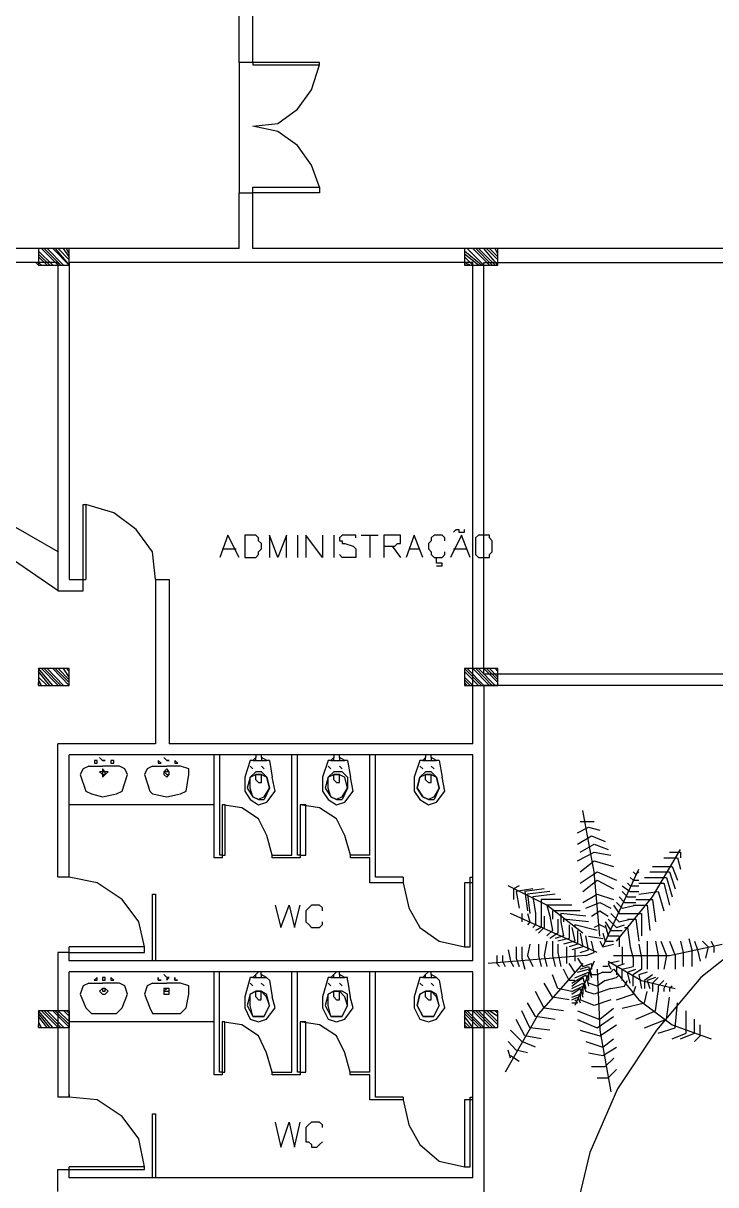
# Model space of a CAD drawing. Header units: millimetres. Extents: x -369 to -70, y -1414 to -1185.
# Drawn here: x -255.13 to -246.72, y -1310.71 to -1296.59 of the extents above; entities that cross this region are included whole.
import ezdxf

# ---------------------------------------------------------------- set-up
doc = ezdxf.new("R2010")
doc.units = ezdxf.units.MM
doc.header["$MEASUREMENT"] = 0
for name, color, linetype in [('10', 10, 'Continuous'), ('12', 12, 'Continuous'), ('2', 2, 'Continuous'), ('4', 4, 'Continuous'), ('50', 50, 'Continuous'), ('6', 6, 'Continuous'), ('64', 64, 'Continuous'), ('8', 8, 'Continuous')]:
    doc.layers.add(name, color=color, linetype=linetype)

msp = doc.modelspace()

# ---------------------------------------------------------------- linework, layer by layer
at = {"layer": '10'}
for points in [[(-252.51, -1297.062), (-252.51, -1296.35)], [(-252.342, -1297.062), (-252.342, -1296.35)], [(-252.342, -1297.062), (-252.51, -1297.062)], [(-252.51, -1299.328), (-252.51, -1298.648)], [(-252.51, -1298.648), (-252.342, -1298.648)], [(-252.342, -1299.328), (-252.342, -1298.648)], [(-252.51, -1299.328), (-261.071, -1299.328)], [(-249.669, -1299.328), (-252.342, -1299.328)], [(-245.812, -1299.328), (-249.669, -1299.328)], [(-254.708, -1299.496), (-260.803, -1299.496)], [(-254.712, -1299.496), (-254.712, -1303.488)], [(-254.576, -1299.496), (-254.576, -1303.352)], [(-249.669, -1299.496), (-254.576, -1299.496)], [(-249.669, -1305.35), (-249.669, -1299.496)], [(-243.511, -1299.496), (-243.511, -1304.503), (-243.511, -1304.503), (-249.533, -1304.503), (-249.533, -1304.503), (-249.533, -1299.496), (-249.533, -1299.496), (-245.812, -1299.496)], [(-254.576, -1303.352), (-254.373, -1303.352)], [(-254.405, -1303.488), (-254.405, -1303.352)], [(-253.525, -1303.352), (-253.358, -1303.352)], [(-253.525, -1303.352), (-253.525, -1303.488)], [(-253.358, -1303.352), (-253.358, -1305.35)], [(-254.712, -1303.488), (-254.405, -1303.488)], [(-253.525, -1303.488), (-253.525, -1305.35)], [(-249.533, -1304.639), (-249.533, -1313.942)], [(-243.511, -1304.639), (-249.533, -1304.639)], [(-254.712, -1306.973), (-254.712, -1305.35)], [(-253.525, -1305.35), (-254.712, -1305.35)], [(-254.576, -1306.973), (-254.576, -1305.486)], [(-249.669, -1305.486), (-254.576, -1305.486)], [(-249.669, -1305.35), (-253.358, -1305.35)], [(-249.669, -1307.988), (-249.669, -1305.486)], [(-254.576, -1306.973), (-254.576, -1306.973), (-254.576, -1306.973), (-254.576, -1306.973), (-254.708, -1306.973)], [(-254.576, -1307.888), (-254.712, -1307.888), (-254.712, -1307.888), (-254.712, -1309.646)], [(-254.576, -1307.988), (-254.576, -1307.82)], [(-249.669, -1307.988), (-254.576, -1307.988)], [(-254.576, -1309.646), (-254.576, -1308.124)], [(-249.669, -1308.124), (-254.576, -1308.124)], [(-249.669, -1310.629), (-249.669, -1308.124)], [(-254.576, -1309.614), (-254.576, -1309.646), (-254.576, -1309.646), (-254.712, -1309.646)], [(-254.576, -1309.646), (-254.576, -1309.614)], [(-254.712, -1310.526), (-254.576, -1310.526)], [(-254.712, -1310.797), (-254.712, -1310.526)], [(-254.576, -1310.629), (-254.576, -1310.494)], [(-249.669, -1310.629), (-254.576, -1310.629)]]:
    msp.add_lwpolyline(points, dxfattribs=at)
at = {"layer": '12'}
for points in [[(-254.576, -1299.528), (-254.576, -1299.328), (-254.948, -1299.328), (-254.948, -1299.528), (-254.576, -1299.528)], [(-254.776, -1299.528), (-254.948, -1299.36)], [(-254.812, -1299.528), (-254.948, -1299.396)], [(-254.708, -1299.528), (-254.912, -1299.328)], [(-254.676, -1299.528), (-254.88, -1299.328)], [(-254.644, -1299.528), (-254.844, -1299.328)], [(-254.744, -1299.328), (-254.576, -1299.528), (-254.576, -1299.528), (-254.776, -1299.328)], [(-254.576, -1299.464), (-254.708, -1299.328)], [(-254.576, -1299.428), (-254.644, -1299.328)], [(-254.576, -1299.396), (-254.608, -1299.328)], [(-249.365, -1299.528), (-249.365, -1299.328), (-249.769, -1299.328), (-249.769, -1299.528), (-249.365, -1299.528)], [(-249.565, -1299.528), (-249.769, -1299.36)], [(-249.601, -1299.528), (-249.769, -1299.396)], [(-249.533, -1299.528), (-249.737, -1299.328)], [(-249.465, -1299.528), (-249.669, -1299.328)], [(-249.433, -1299.528), (-249.633, -1299.328)], [(-249.397, -1299.528), (-249.601, -1299.328)], [(-249.365, -1299.528), (-249.533, -1299.328)], [(-249.365, -1299.464), (-249.501, -1299.328)], [(-249.365, -1299.428), (-249.465, -1299.328)], [(-249.365, -1299.396), (-249.397, -1299.328)], [(-254.948, -1299.528), (-254.98, -1299.496)], [(-254.844, -1299.528), (-254.948, -1299.428)], [(-254.912, -1299.528), (-254.948, -1299.496)], [(-249.669, -1299.528), (-249.769, -1299.428)], [(-249.701, -1299.528), (-249.769, -1299.496)], [(-249.737, -1299.528), (-249.769, -1299.528)], [(-254.776, -1304.639), (-254.948, -1304.435)], [(-254.576, -1304.639), (-254.576, -1304.435), (-254.948, -1304.435), (-254.948, -1304.639), (-254.576, -1304.639)], [(-254.812, -1304.639), (-254.948, -1304.471)], [(-254.708, -1304.639), (-254.912, -1304.435)], [(-254.676, -1304.639), (-254.88, -1304.435)], [(-254.644, -1304.639), (-254.844, -1304.435)], [(-254.576, -1304.639), (-254.776, -1304.435)], [(-254.576, -1304.603), (-254.744, -1304.435)], [(-254.576, -1304.571), (-254.708, -1304.435)], [(-254.576, -1304.539), (-254.644, -1304.435)], [(-254.576, -1304.471), (-254.608, -1304.435)], [(-249.565, -1304.639), (-249.769, -1304.435)], [(-249.365, -1304.639), (-249.365, -1304.435), (-249.769, -1304.435), (-249.769, -1304.639), (-249.365, -1304.639)], [(-249.601, -1304.639), (-249.769, -1304.471)], [(-249.533, -1304.639), (-249.737, -1304.435)], [(-249.465, -1304.639), (-249.669, -1304.435)], [(-249.433, -1304.639), (-249.633, -1304.435)], [(-249.397, -1304.639), (-249.601, -1304.435)], [(-249.365, -1304.603), (-249.533, -1304.435)], [(-249.365, -1304.571), (-249.501, -1304.435)], [(-249.365, -1304.539), (-249.465, -1304.435)], [(-249.365, -1304.471), (-249.397, -1304.435)], [(-254.844, -1304.639), (-254.948, -1304.539)], [(-254.912, -1304.639), (-254.948, -1304.571)], [(-254.948, -1304.639), (-254.948, -1304.603)], [(-249.669, -1304.639), (-249.769, -1304.539)], [(-249.701, -1304.639), (-249.769, -1304.571)], [(-249.737, -1304.639), (-249.769, -1304.603)], [(-254.776, -1308.799), (-254.948, -1308.599)], [(-254.572, -1308.799), (-254.572, -1308.599), (-254.948, -1308.599), (-254.948, -1308.799), (-254.572, -1308.799)], [(-254.812, -1308.799), (-254.948, -1308.631)], [(-254.844, -1308.799), (-254.948, -1308.667)], [(-254.912, -1308.799), (-254.948, -1308.731)], [(-254.708, -1308.799), (-254.912, -1308.599)], [(-254.676, -1308.799), (-254.88, -1308.599)], [(-254.64, -1308.799), (-254.844, -1308.599)], [(-254.572, -1308.799), (-254.776, -1308.599)], [(-254.572, -1308.767), (-254.744, -1308.599)], [(-254.572, -1308.731), (-254.708, -1308.599)], [(-254.572, -1308.667), (-254.64, -1308.599)], [(-254.572, -1308.631), (-254.608, -1308.599)], [(-249.565, -1308.799), (-249.769, -1308.599)], [(-249.365, -1308.799), (-249.365, -1308.599), (-249.769, -1308.599), (-249.769, -1308.799), (-249.365, -1308.799)], [(-249.601, -1308.799), (-249.769, -1308.631)], [(-249.669, -1308.799), (-249.769, -1308.667)], [(-249.701, -1308.799), (-249.769, -1308.731)], [(-249.533, -1308.799), (-249.737, -1308.599)], [(-249.465, -1308.799), (-249.669, -1308.599)], [(-249.429, -1308.799), (-249.633, -1308.599)], [(-249.397, -1308.799), (-249.601, -1308.599)], [(-249.365, -1308.767), (-249.533, -1308.599)], [(-249.365, -1308.731), (-249.497, -1308.599)], [(-249.365, -1308.667), (-249.465, -1308.599)], [(-249.365, -1308.631), (-249.397, -1308.599)], [(-254.948, -1308.799), (-254.948, -1308.767)], [(-249.737, -1308.799), (-249.769, -1308.767)]]:
    msp.add_lwpolyline(points, dxfattribs=at)
at = {"layer": '2'}
for points in [[(-252.51, -1297.058), (-252.51, -1298.648)], [(-252.342, -1297.837), (-252.039, -1297.805), (-251.799, -1297.633), (-251.631, -1297.397), (-251.531, -1297.094)], [(-251.531, -1298.58), (-251.631, -1298.313), (-251.799, -1298.073), (-252.039, -1297.905), (-252.342, -1297.837)], [(-253.525, -1303.352), (-253.561, -1303.016), (-253.761, -1302.745), (-254.033, -1302.541), (-254.373, -1302.441)], [(-253.661, -1307.82), (-253.729, -1307.516), (-253.933, -1307.245), (-254.237, -1307.041), (-254.576, -1306.973)], [(-246.216, -1307.652), (-246.895, -1308.192), (-247.435, -1308.835), (-247.911, -1309.546), (-248.246, -1310.322), (-248.45, -1311.169), (-248.518, -1312.016)], [(-253.661, -1310.494), (-253.729, -1310.154), (-253.933, -1309.882), (-254.237, -1309.682), (-254.576, -1309.646)]]:
    msp.add_lwpolyline(points, dxfattribs=at)
at = {"layer": '4'}
for points in [[(-252.814, -1306.737), (-252.814, -1305.486)], [(-252.746, -1306.705), (-252.746, -1305.486)], [(-252.275, -1305.486), (-252.307, -1305.486), (-252.307, -1305.518), (-252.342, -1305.554)], [(-252.239, -1305.486), (-252.275, -1305.486)], [(-252.239, -1305.518), (-252.239, -1305.486)], [(-251.867, -1306.705), (-251.867, -1305.486)], [(-251.799, -1306.705), (-251.799, -1305.486)], [(-251.327, -1305.486), (-251.359, -1305.486), (-251.359, -1305.518), (-251.395, -1305.554)], [(-251.291, -1305.486), (-251.327, -1305.486)], [(-251.291, -1305.518), (-251.291, -1305.486)], [(-250.92, -1306.705), (-250.92, -1305.486)], [(-250.852, -1306.973), (-250.852, -1305.486)], [(-250.208, -1305.486), (-250.244, -1305.486), (-250.244, -1305.518), (-250.276, -1305.554)], [(-250.176, -1305.486), (-250.208, -1305.486)], [(-250.176, -1305.518), (-250.176, -1305.486)], [(-254.337, -1305.622), (-254.405, -1305.654), (-254.441, -1305.722)], [(-254.337, -1305.622), (-254.169, -1305.622)], [(-254.237, -1305.586), (-254.237, -1305.554), (-254.269, -1305.554), (-254.269, -1305.586), (-254.237, -1305.586)], [(-254.169, -1305.554), (-254.205, -1305.518)], [(-254.137, -1305.554), (-254.169, -1305.554)], [(-254.137, -1305.554), (-254.137, -1305.554), (-254.169, -1305.554), (-254.137, -1305.554)], [(-253.965, -1305.622), (-254.169, -1305.622)], [(-254.033, -1305.586), (-254.033, -1305.554), (-254.069, -1305.554), (-254.069, -1305.586), (-254.033, -1305.586)], [(-253.865, -1305.722), (-253.897, -1305.654), (-253.965, -1305.622)], [(-253.561, -1305.622), (-253.629, -1305.654), (-253.661, -1305.722)], [(-253.561, -1305.622), (-253.39, -1305.622)], [(-253.457, -1305.586), (-253.493, -1305.554), (-253.493, -1305.586), (-253.457, -1305.586)], [(-253.39, -1305.554), (-253.426, -1305.518)], [(-253.39, -1305.554), (-253.426, -1305.518)], [(-253.358, -1305.554), (-253.39, -1305.554), (-253.358, -1305.554)], [(-253.222, -1305.622), (-253.39, -1305.622)], [(-253.254, -1305.586), (-253.29, -1305.554), (-253.29, -1305.586), (-253.254, -1305.586)], [(-253.122, -1305.722), (-253.122, -1305.654), (-253.222, -1305.622)], [(-252.374, -1305.554), (-252.442, -1305.754)], [(-252.342, -1305.554), (-252.374, -1305.554)], [(-252.342, -1305.654), (-252.374, -1305.622)], [(-252.342, -1305.554), (-252.171, -1305.554)], [(-252.307, -1305.554), (-252.307, -1305.518)], [(-252.171, -1305.554), (-252.239, -1305.518), (-252.239, -1305.518), (-252.239, -1305.554)], [(-252.207, -1305.654), (-252.239, -1305.622)], [(-252.139, -1305.554), (-252.171, -1305.554)], [(-252.139, -1305.554), (-252.107, -1305.754)], [(-251.427, -1305.554), (-251.495, -1305.754)], [(-251.395, -1305.554), (-251.427, -1305.554)], [(-251.395, -1305.654), (-251.427, -1305.622)], [(-251.395, -1305.554), (-251.224, -1305.554)], [(-251.359, -1305.554), (-251.359, -1305.518)], [(-251.224, -1305.554), (-251.291, -1305.518), (-251.291, -1305.518), (-251.291, -1305.554)], [(-251.259, -1305.654), (-251.291, -1305.622)], [(-251.192, -1305.554), (-251.192, -1305.554), (-251.224, -1305.554)], [(-251.192, -1305.554), (-251.156, -1305.754)], [(-250.312, -1305.554), (-250.38, -1305.754)], [(-250.276, -1305.554), (-250.312, -1305.554)], [(-250.276, -1305.654), (-250.312, -1305.622)], [(-250.276, -1305.554), (-250.109, -1305.554)], [(-250.244, -1305.554), (-250.244, -1305.518)], [(-250.109, -1305.554), (-250.176, -1305.518), (-250.176, -1305.518), (-250.176, -1305.554)], [(-250.14, -1305.654), (-250.176, -1305.622)], [(-250.077, -1305.554), (-250.109, -1305.554)], [(-250.077, -1305.554), (-250.041, -1305.754)], [(-254.441, -1305.722), (-254.373, -1305.926)], [(-254.101, -1305.69), (-254.137, -1305.69), (-254.169, -1305.654), (-254.169, -1305.69), (-254.205, -1305.69), (-254.169, -1305.722), (-254.169, -1305.754), (-254.137, -1305.722), (-254.101, -1305.69)], [(-254.137, -1305.69), (-254.137, -1305.69), (-254.169, -1305.69), (-254.169, -1305.722), (-254.137, -1305.722), (-254.137, -1305.69)], [(-253.933, -1305.926), (-253.865, -1305.722)], [(-253.661, -1305.722), (-253.593, -1305.926)], [(-253.358, -1305.69), (-253.358, -1305.69), (-253.39, -1305.654), (-253.426, -1305.69), (-253.426, -1305.722), (-253.39, -1305.754), (-253.358, -1305.722), (-253.358, -1305.69), (-253.39, -1305.69), (-253.426, -1305.69), (-253.39, -1305.722), (-253.358, -1305.722), (-253.358, -1305.69)], [(-253.154, -1305.926), (-253.122, -1305.722)], [(-252.442, -1305.754), (-252.442, -1305.926), (-252.374, -1306.026)], [(-252.374, -1305.89), (-252.374, -1305.754), (-252.374, -1305.754), (-252.41, -1305.89)], [(-252.171, -1305.754), (-252.239, -1305.69), (-252.307, -1305.69), (-252.374, -1305.754), (-252.374, -1305.754), (-252.307, -1305.722), (-252.239, -1305.722), (-252.171, -1305.754)], [(-252.307, -1305.79), (-252.307, -1305.722)], [(-252.239, -1305.722), (-252.307, -1305.722)], [(-252.239, -1305.79), (-252.239, -1305.722)], [(-252.171, -1306.062), (-252.071, -1305.926), (-252.107, -1305.754)], [(-252.139, -1305.89), (-252.171, -1305.754), (-252.171, -1305.754), (-252.139, -1305.89)], [(-251.495, -1305.754), (-251.495, -1305.926), (-251.427, -1306.026)], [(-251.427, -1305.89), (-251.427, -1305.754), (-251.427, -1305.754), (-251.463, -1305.89)], [(-251.192, -1305.754), (-251.259, -1305.69), (-251.359, -1305.69), (-251.427, -1305.754), (-251.427, -1305.754), (-251.359, -1305.722), (-251.291, -1305.722), (-251.224, -1305.754)], [(-251.359, -1305.79), (-251.359, -1305.722)], [(-251.291, -1305.722), (-251.359, -1305.722)], [(-251.291, -1305.79), (-251.291, -1305.722)], [(-251.224, -1306.062), (-251.124, -1305.926), (-251.156, -1305.754)], [(-251.192, -1305.754), (-251.192, -1305.89), (-251.192, -1305.89), (-251.224, -1305.754)], [(-250.38, -1305.754), (-250.38, -1305.926), (-250.312, -1306.026)], [(-250.312, -1305.754), (-250.344, -1305.89), (-250.344, -1305.89), (-250.312, -1305.754)], [(-250.109, -1305.754), (-250.176, -1305.69), (-250.244, -1305.69), (-250.312, -1305.754), (-250.312, -1305.754), (-250.244, -1305.722), (-250.176, -1305.722), (-250.109, -1305.754)], [(-250.244, -1305.79), (-250.244, -1305.722)], [(-250.176, -1305.722), (-250.244, -1305.722)], [(-250.176, -1305.79), (-250.176, -1305.722)], [(-250.109, -1306.062), (-250.009, -1305.926), (-250.041, -1305.754)], [(-250.077, -1305.89), (-250.109, -1305.754), (-250.109, -1305.754), (-250.077, -1305.89)], [(-252.41, -1305.89), (-252.342, -1305.994), (-252.342, -1305.994), (-252.374, -1305.89)], [(-252.307, -1305.79), (-252.275, -1305.822), (-252.239, -1305.822), (-252.239, -1305.79)], [(-252.207, -1305.994), (-252.139, -1305.89), (-252.139, -1305.89), (-252.207, -1306.026)], [(-251.463, -1305.89), (-251.395, -1305.994), (-251.395, -1305.994), (-251.427, -1305.89)], [(-251.359, -1305.79), (-251.327, -1305.822), (-251.291, -1305.822), (-251.291, -1305.79)], [(-251.259, -1305.994), (-251.192, -1305.89), (-251.192, -1305.89), (-251.259, -1306.026)], [(-250.344, -1305.89), (-250.276, -1305.994), (-250.276, -1305.994), (-250.344, -1305.89)], [(-250.244, -1305.79), (-250.208, -1305.822), (-250.176, -1305.822), (-250.176, -1305.79)], [(-250.14, -1305.994), (-250.077, -1305.89), (-250.077, -1305.89), (-250.14, -1306.026)], [(-254.373, -1305.926), (-254.305, -1305.958), (-254.169, -1305.994)], [(-254.169, -1305.994), (-254.001, -1305.958), (-254.001, -1305.958), (-253.933, -1305.926)], [(-253.593, -1305.926), (-253.561, -1305.958), (-253.39, -1305.994)], [(-253.39, -1305.994), (-253.222, -1305.958), (-253.222, -1305.958), (-253.154, -1305.926)], [(-252.374, -1306.026), (-252.275, -1306.094), (-252.171, -1306.062)], [(-252.207, -1305.994), (-252.275, -1306.026), (-252.342, -1305.994), (-252.342, -1305.994), (-252.275, -1306.026), (-252.207, -1306.026)], [(-251.427, -1306.026), (-251.327, -1306.094), (-251.224, -1306.062)], [(-251.259, -1305.994), (-251.327, -1306.026), (-251.395, -1305.994), (-251.395, -1305.994), (-251.327, -1306.026), (-251.259, -1306.026)], [(-250.312, -1306.026), (-250.208, -1306.094), (-250.109, -1306.062)], [(-250.14, -1305.994), (-250.208, -1306.026), (-250.276, -1305.994), (-250.276, -1305.994), (-250.208, -1306.026), (-250.14, -1306.026)], [(-252.814, -1306.094), (-254.576, -1306.094)], [(-252.107, -1306.705), (-252.171, -1306.465), (-252.275, -1306.261), (-252.478, -1306.13), (-252.714, -1306.094)], [(-252.678, -1306.094), (-252.714, -1306.094), (-252.714, -1306.705), (-252.678, -1306.705), (-252.678, -1306.094)], [(-251.156, -1306.705), (-251.224, -1306.465), (-251.327, -1306.261), (-251.531, -1306.13), (-251.767, -1306.094)], [(-251.699, -1306.094), (-251.767, -1306.094), (-251.767, -1306.705), (-251.699, -1306.705), (-251.699, -1306.094)], [(-252.714, -1306.737), (-252.814, -1306.737)], [(-252.714, -1306.705), (-252.746, -1306.705)], [(-252.714, -1306.705), (-252.714, -1306.737)], [(-252.107, -1306.737), (-252.107, -1306.705), (-252.107, -1306.705), (-251.867, -1306.705)], [(-251.867, -1306.737), (-252.107, -1306.737)], [(-251.767, -1306.737), (-251.867, -1306.737)], [(-251.767, -1306.705), (-251.799, -1306.705)], [(-251.767, -1306.705), (-251.767, -1306.737)], [(-251.156, -1306.737), (-251.156, -1306.705)], [(-250.92, -1306.705), (-251.156, -1306.705)], [(-250.92, -1306.737), (-251.156, -1306.737)], [(-250.516, -1307.041), (-250.92, -1307.041), (-250.92, -1307.041), (-250.92, -1306.737)], [(-250.516, -1306.973), (-250.852, -1306.973)], [(-250.516, -1306.973), (-250.516, -1307.041)], [(-250.516, -1307.041), (-250.448, -1307.344), (-250.312, -1307.584), (-250.077, -1307.752), (-249.769, -1307.82)], [(-249.701, -1307.041), (-249.769, -1307.041), (-249.769, -1307.82), (-249.701, -1307.82), (-249.701, -1307.041)], [(-249.669, -1307.041), (-249.701, -1307.041), (-249.701, -1307.041), (-249.701, -1306.973), (-249.701, -1306.973), (-249.669, -1306.973)], [(-253.561, -1307.988), (-253.561, -1307.177)], [(-253.561, -1307.177), (-253.525, -1307.177)], [(-253.525, -1307.177), (-253.525, -1307.988)], [(-253.39, -1308.192), (-253.426, -1308.156)], [(-252.814, -1309.375), (-252.814, -1308.124)], [(-252.75, -1309.343), (-252.75, -1308.124)], [(-252.275, -1308.124), (-252.307, -1308.156), (-252.342, -1308.192)], [(-252.307, -1308.192), (-252.307, -1308.156)], [(-252.243, -1308.124), (-252.275, -1308.124)], [(-252.243, -1308.156), (-252.243, -1308.156), (-252.243, -1308.124)], [(-252.175, -1308.192), (-252.243, -1308.156), (-252.243, -1308.156), (-252.243, -1308.192)], [(-251.867, -1309.343), (-251.867, -1308.124)], [(-251.799, -1309.343), (-251.799, -1308.124)], [(-251.327, -1308.124), (-251.359, -1308.156), (-251.395, -1308.192)], [(-251.359, -1308.192), (-251.359, -1308.156)], [(-251.291, -1308.124), (-251.327, -1308.124)], [(-251.291, -1308.156), (-251.291, -1308.156), (-251.291, -1308.124)], [(-251.224, -1308.192), (-251.291, -1308.156), (-251.291, -1308.156), (-251.291, -1308.192)], [(-250.92, -1309.343), (-250.92, -1308.124)], [(-250.852, -1309.646), (-250.852, -1308.124)], [(-250.208, -1308.124), (-250.244, -1308.156), (-250.276, -1308.192)], [(-250.244, -1308.192), (-250.244, -1308.156)], [(-250.176, -1308.124), (-250.208, -1308.124)], [(-250.176, -1308.156), (-250.176, -1308.156), (-250.176, -1308.124)], [(-250.109, -1308.192), (-250.176, -1308.156), (-250.176, -1308.156), (-250.176, -1308.192)], [(-254.337, -1308.26), (-254.405, -1308.292), (-254.441, -1308.395)], [(-254.337, -1308.26), (-254.169, -1308.26)], [(-254.237, -1308.224), (-254.237, -1308.224), (-254.237, -1308.192), (-254.273, -1308.224), (-254.237, -1308.224)], [(-254.169, -1308.192), (-254.169, -1308.224)], [(-254.137, -1308.192), (-254.169, -1308.192)], [(-254.137, -1308.192), (-254.137, -1308.192), (-254.169, -1308.192), (-254.169, -1308.224), (-254.137, -1308.224), (-254.137, -1308.192)], [(-253.965, -1308.26), (-254.169, -1308.26)], [(-254.033, -1308.224), (-254.033, -1308.224), (-254.069, -1308.192), (-254.069, -1308.224), (-254.033, -1308.224)], [(-253.865, -1308.395), (-253.897, -1308.292), (-253.965, -1308.26)], [(-253.561, -1308.26), (-253.629, -1308.292), (-253.661, -1308.395)], [(-253.561, -1308.26), (-253.39, -1308.26)], [(-253.457, -1308.224), (-253.493, -1308.224), (-253.493, -1308.192), (-253.493, -1308.224), (-253.457, -1308.224)], [(-253.39, -1308.192), (-253.39, -1308.224)], [(-253.358, -1308.192), (-253.39, -1308.192), (-253.39, -1308.224), (-253.358, -1308.192)], [(-253.222, -1308.26), (-253.39, -1308.26)], [(-253.258, -1308.224), (-253.29, -1308.224), (-253.29, -1308.192), (-253.29, -1308.224), (-253.258, -1308.224)], [(-253.122, -1308.395), (-253.122, -1308.292), (-253.222, -1308.26)], [(-252.374, -1308.192), (-252.442, -1308.427)], [(-252.342, -1308.192), (-252.374, -1308.192)], [(-252.342, -1308.292), (-252.374, -1308.26)], [(-252.342, -1308.192), (-252.175, -1308.192)], [(-252.207, -1308.292), (-252.243, -1308.26)], [(-252.139, -1308.224), (-252.175, -1308.192)], [(-252.139, -1308.224), (-252.107, -1308.427)], [(-251.427, -1308.192), (-251.495, -1308.427)], [(-251.395, -1308.192), (-251.427, -1308.192)], [(-251.395, -1308.292), (-251.427, -1308.26)], [(-251.395, -1308.192), (-251.224, -1308.192)], [(-251.259, -1308.292), (-251.291, -1308.26)], [(-251.192, -1308.224), (-251.192, -1308.192), (-251.224, -1308.192)], [(-251.192, -1308.224), (-251.16, -1308.427)], [(-250.312, -1308.192), (-250.38, -1308.427)], [(-250.276, -1308.192), (-250.312, -1308.192)], [(-250.276, -1308.292), (-250.312, -1308.26)], [(-250.276, -1308.192), (-250.109, -1308.192)], [(-250.144, -1308.292), (-250.176, -1308.26)], [(-250.077, -1308.224), (-250.109, -1308.192)], [(-250.077, -1308.224), (-250.041, -1308.427)], [(-254.441, -1308.395), (-254.373, -1308.563), (-254.373, -1308.563), (-254.305, -1308.631), (-254.169, -1308.631)], [(-254.101, -1308.36), (-254.137, -1308.328), (-254.169, -1308.328), (-254.205, -1308.36), (-254.169, -1308.395), (-254.137, -1308.395), (-254.101, -1308.36)], [(-254.137, -1308.36), (-254.137, -1308.328), (-254.169, -1308.328), (-254.169, -1308.36), (-254.137, -1308.36)], [(-254.169, -1308.631), (-254.001, -1308.631), (-254.001, -1308.631), (-253.933, -1308.563), (-253.865, -1308.395)], [(-253.661, -1308.395), (-253.593, -1308.563), (-253.593, -1308.563), (-253.561, -1308.631), (-253.39, -1308.631)], [(-253.358, -1308.36), (-253.358, -1308.328), (-253.39, -1308.328), (-253.426, -1308.328), (-253.426, -1308.36), (-253.426, -1308.395), (-253.39, -1308.395), (-253.358, -1308.395), (-253.358, -1308.36), (-253.358, -1308.328), (-253.39, -1308.328), (-253.426, -1308.36), (-253.39, -1308.36), (-253.358, -1308.36)], [(-253.39, -1308.631), (-253.222, -1308.631), (-253.222, -1308.631), (-253.154, -1308.563), (-253.122, -1308.395)], [(-252.442, -1308.427), (-252.442, -1308.563), (-252.374, -1308.699)], [(-252.374, -1308.531), (-252.374, -1308.395), (-252.374, -1308.395), (-252.41, -1308.531)], [(-252.175, -1308.395), (-252.243, -1308.36), (-252.307, -1308.36), (-252.374, -1308.395), (-252.374, -1308.395), (-252.307, -1308.36), (-252.243, -1308.36), (-252.175, -1308.427)], [(-252.307, -1308.427), (-252.307, -1308.36)], [(-252.307, -1308.427), (-252.275, -1308.463), (-252.243, -1308.463), (-252.243, -1308.427), (-252.243, -1308.427), (-252.243, -1308.36), (-252.243, -1308.36), (-252.307, -1308.36)], [(-252.139, -1308.531), (-252.175, -1308.395)], [(-252.175, -1308.699), (-252.071, -1308.563), (-252.107, -1308.427)], [(-252.139, -1308.531), (-252.175, -1308.427)], [(-251.495, -1308.427), (-251.495, -1308.563), (-251.427, -1308.699)], [(-251.427, -1308.531), (-251.427, -1308.395), (-251.427, -1308.395), (-251.463, -1308.531)], [(-251.192, -1308.395), (-251.259, -1308.36), (-251.359, -1308.36), (-251.427, -1308.395), (-251.427, -1308.395), (-251.359, -1308.36), (-251.291, -1308.36), (-251.224, -1308.427)], [(-251.359, -1308.427), (-251.359, -1308.36)], [(-251.359, -1308.427), (-251.327, -1308.463), (-251.291, -1308.463), (-251.291, -1308.427), (-251.291, -1308.427), (-251.291, -1308.36), (-251.291, -1308.36), (-251.359, -1308.36)], [(-251.224, -1308.699), (-251.124, -1308.563), (-251.16, -1308.427)], [(-251.192, -1308.531), (-251.224, -1308.427)], [(-251.192, -1308.531), (-251.192, -1308.395)], [(-250.38, -1308.427), (-250.38, -1308.563), (-250.312, -1308.699)], [(-250.312, -1308.395), (-250.344, -1308.531), (-250.344, -1308.531), (-250.312, -1308.395)], [(-250.109, -1308.395), (-250.176, -1308.36), (-250.244, -1308.36), (-250.312, -1308.395), (-250.312, -1308.395), (-250.244, -1308.36), (-250.176, -1308.36), (-250.109, -1308.427)], [(-250.244, -1308.427), (-250.244, -1308.36)], [(-250.244, -1308.427), (-250.208, -1308.463), (-250.176, -1308.463), (-250.176, -1308.427), (-250.176, -1308.427), (-250.176, -1308.36), (-250.176, -1308.36), (-250.244, -1308.36)], [(-250.077, -1308.531), (-250.109, -1308.395)], [(-250.109, -1308.699), (-250.009, -1308.563), (-250.041, -1308.427)], [(-250.077, -1308.531), (-250.109, -1308.427)], [(-252.41, -1308.531), (-252.342, -1308.663), (-252.342, -1308.663), (-252.374, -1308.531)], [(-252.207, -1308.663), (-252.139, -1308.531), (-252.139, -1308.531), (-252.207, -1308.663)], [(-251.463, -1308.531), (-251.395, -1308.663), (-251.395, -1308.663), (-251.427, -1308.531)], [(-251.259, -1308.663), (-251.192, -1308.531), (-251.192, -1308.531), (-251.259, -1308.663)], [(-250.344, -1308.531), (-250.276, -1308.663), (-250.276, -1308.663), (-250.344, -1308.531)], [(-250.144, -1308.663), (-250.077, -1308.531), (-250.077, -1308.531), (-250.144, -1308.663)], [(-252.814, -1308.731), (-254.576, -1308.731)], [(-252.107, -1309.343), (-252.175, -1309.107), (-252.275, -1308.903), (-252.478, -1308.767), (-252.714, -1308.731)], [(-252.682, -1308.731), (-252.714, -1308.731), (-252.714, -1309.343), (-252.682, -1309.343), (-252.682, -1308.731)], [(-252.374, -1308.699), (-252.275, -1308.731), (-252.175, -1308.699)], [(-252.342, -1308.667), (-252.275, -1308.667), (-252.207, -1308.667), (-252.207, -1308.667), (-252.275, -1308.667), (-252.342, -1308.667)], [(-251.16, -1309.343), (-251.224, -1309.107), (-251.327, -1308.903), (-251.531, -1308.767), (-251.767, -1308.731)], [(-251.699, -1308.731), (-251.767, -1308.731), (-251.767, -1309.343), (-251.699, -1309.343), (-251.699, -1308.731)], [(-251.427, -1308.699), (-251.327, -1308.731), (-251.224, -1308.699)], [(-251.395, -1308.667), (-251.327, -1308.667), (-251.259, -1308.667), (-251.259, -1308.667), (-251.327, -1308.667), (-251.395, -1308.667)], [(-250.312, -1308.699), (-250.208, -1308.731), (-250.109, -1308.699)], [(-250.276, -1308.667), (-250.208, -1308.667), (-250.144, -1308.667), (-250.144, -1308.667), (-250.208, -1308.667), (-250.276, -1308.667)], [(-252.714, -1309.375), (-252.814, -1309.375)], [(-252.714, -1309.343), (-252.75, -1309.343)], [(-252.714, -1309.343), (-252.714, -1309.375)], [(-252.107, -1309.375), (-252.107, -1309.343), (-252.107, -1309.343), (-251.867, -1309.343)], [(-251.867, -1309.375), (-252.107, -1309.375)], [(-251.767, -1309.375), (-251.867, -1309.375)], [(-251.767, -1309.343), (-251.799, -1309.343)], [(-251.767, -1309.343), (-251.767, -1309.375)], [(-251.16, -1309.375), (-251.16, -1309.343)], [(-250.92, -1309.375), (-251.16, -1309.375)], [(-250.92, -1309.343), (-251.156, -1309.343)], [(-250.516, -1309.682), (-250.92, -1309.682), (-250.92, -1309.682), (-250.92, -1309.375)], [(-250.516, -1309.646), (-250.852, -1309.646)], [(-250.516, -1309.646), (-250.516, -1309.682)], [(-250.516, -1309.682), (-250.448, -1309.986), (-250.312, -1310.222), (-250.077, -1310.426), (-249.769, -1310.494)], [(-249.669, -1309.682), (-249.701, -1309.682), (-249.701, -1309.682), (-249.769, -1309.682), (-249.769, -1310.494), (-249.701, -1310.494), (-249.701, -1309.682), (-249.701, -1309.646), (-249.701, -1309.646), (-249.669, -1309.646)], [(-253.561, -1310.629), (-253.561, -1309.85), (-253.561, -1309.85), (-253.525, -1309.85), (-253.525, -1309.85), (-253.525, -1310.629)]]:
    msp.add_lwpolyline(points, dxfattribs=at)
at = {"layer": '50'}
for points in [[(-249.905, -1302.777), (-249.873, -1302.745), (-249.873, -1302.745), (-249.837, -1302.745), (-249.837, -1302.745), (-249.837, -1302.777), (-249.805, -1302.777), (-249.769, -1302.777), (-249.769, -1302.745)], [(-252.51, -1303.084), (-252.646, -1302.813), (-252.646, -1302.813), (-252.746, -1303.084)], [(-252.442, -1302.813), (-252.442, -1303.084), (-252.442, -1303.084), (-252.342, -1303.084), (-252.307, -1303.084), (-252.275, -1303.048), (-252.275, -1303.016), (-252.239, -1302.98), (-252.239, -1302.912), (-252.275, -1302.88), (-252.275, -1302.845), (-252.307, -1302.813), (-252.342, -1302.813), (-252.442, -1302.813)], [(-251.935, -1303.084), (-251.935, -1302.813), (-251.935, -1302.813), (-252.039, -1303.084), (-252.039, -1303.084), (-252.139, -1302.813), (-252.139, -1302.813), (-252.139, -1303.084)], [(-251.799, -1302.813), (-251.799, -1303.084)], [(-251.495, -1302.813), (-251.495, -1303.084), (-251.495, -1303.084), (-251.699, -1302.813), (-251.699, -1302.813), (-251.699, -1303.084)], [(-251.359, -1302.813), (-251.359, -1303.084)], [(-251.092, -1302.845), (-251.092, -1302.813), (-251.16, -1302.813), (-251.192, -1302.813), (-251.259, -1302.813), (-251.291, -1302.845), (-251.291, -1302.88), (-251.259, -1302.88), (-251.259, -1302.912), (-251.224, -1302.912), (-251.124, -1302.948), (-251.092, -1302.98), (-251.092, -1303.016), (-251.092, -1303.048), (-251.092, -1303.084), (-251.16, -1303.084), (-251.192, -1303.084), (-251.259, -1303.084), (-251.291, -1303.048)], [(-251.024, -1302.813), (-250.82, -1302.813)], [(-250.92, -1302.813), (-250.92, -1303.084)], [(-250.752, -1302.948), (-250.616, -1302.948), (-250.584, -1302.912), (-250.548, -1302.912), (-250.548, -1302.88), (-250.548, -1302.845), (-250.548, -1302.813), (-250.584, -1302.813), (-250.616, -1302.813), (-250.752, -1302.813), (-250.752, -1302.813), (-250.752, -1303.084)], [(-250.276, -1303.084), (-250.38, -1302.813), (-250.38, -1302.813), (-250.48, -1303.084)], [(-250.009, -1302.88), (-250.009, -1302.845), (-250.041, -1302.813), (-250.077, -1302.813), (-250.109, -1302.813), (-250.14, -1302.813), (-250.176, -1302.845), (-250.176, -1302.88), (-250.208, -1302.912), (-250.208, -1302.98), (-250.176, -1303.016), (-250.176, -1303.048), (-250.14, -1303.084), (-250.109, -1303.084), (-250.077, -1303.084), (-250.041, -1303.084), (-250.009, -1303.048), (-250.009, -1303.016)], [(-249.701, -1303.084), (-249.805, -1302.813), (-249.805, -1302.813), (-249.941, -1303.084)], [(-249.569, -1302.813), (-249.601, -1302.813), (-249.637, -1302.845), (-249.637, -1302.88), (-249.637, -1302.912), (-249.637, -1302.98), (-249.637, -1303.016), (-249.637, -1303.048), (-249.601, -1303.084), (-249.569, -1303.084), (-249.501, -1303.084), (-249.465, -1303.084), (-249.465, -1303.048), (-249.433, -1303.016), (-249.433, -1302.98), (-249.433, -1302.912), (-249.433, -1302.88), (-249.465, -1302.845), (-249.465, -1302.813), (-249.501, -1302.813), (-249.569, -1302.813)], [(-252.714, -1302.98), (-252.546, -1302.98)], [(-250.648, -1302.948), (-250.548, -1303.084)], [(-250.448, -1302.98), (-250.312, -1302.98)], [(-250.109, -1303.184), (-250.109, -1303.184), (-250.077, -1303.184), (-250.041, -1303.184), (-250.041, -1303.152), (-250.077, -1303.152), (-250.109, -1303.152), (-250.109, -1303.084)], [(-249.905, -1302.98), (-249.737, -1302.98)], [(-252.071, -1307.312), (-252.003, -1307.584), (-252.003, -1307.584), (-251.903, -1307.312), (-251.903, -1307.312), (-251.835, -1307.584), (-251.835, -1307.584), (-251.767, -1307.312)], [(-251.495, -1307.38), (-251.495, -1307.344), (-251.531, -1307.312), (-251.563, -1307.312), (-251.631, -1307.312), (-251.663, -1307.344), (-251.699, -1307.38), (-251.699, -1307.412), (-251.699, -1307.48), (-251.699, -1307.516), (-251.663, -1307.548), (-251.631, -1307.584), (-251.563, -1307.584), (-251.531, -1307.584), (-251.495, -1307.548), (-251.495, -1307.516)], [(-252.071, -1309.95), (-252.003, -1310.254), (-252.003, -1310.254), (-251.903, -1309.95), (-251.903, -1309.95), (-251.835, -1310.254), (-251.835, -1310.254), (-251.767, -1309.95)], [(-251.495, -1310.018), (-251.495, -1309.986), (-251.531, -1309.95), (-251.563, -1309.95), (-251.631, -1309.95), (-251.667, -1309.986), (-251.699, -1310.018), (-251.699, -1310.054), (-251.699, -1310.122), (-251.699, -1310.19), (-251.667, -1310.19), (-251.631, -1310.222), (-251.631, -1310.254), (-251.563, -1310.254), (-251.531, -1310.222), (-251.495, -1310.19)]]:
    msp.add_lwpolyline(points, dxfattribs=at)
at = {"layer": '6'}
for points in [[(-254.708, -1303.016), (-255.42, -1302.609), (-256.167, -1302.305), (-256.978, -1302.169), (-257.79, -1302.169), (-258.569, -1302.337)], [(-254.708, -1303.488), (-255.252, -1303.116), (-255.859, -1302.845), (-256.503, -1302.641), (-257.146, -1302.577), (-257.822, -1302.577), (-258.465, -1302.709)]]:
    msp.add_lwpolyline(points, dxfattribs=at)
at = {"layer": '64'}
for points in [[(-248.126, -1307.688), (-248.194, -1306.909), (-248.33, -1306.161)], [(-248.362, -1306.297), (-248.294, -1306.297), (-248.294, -1306.297), (-248.194, -1306.297)], [(-248.398, -1306.433), (-248.262, -1306.365), (-248.126, -1306.401)], [(-248.398, -1306.569), (-248.226, -1306.469)], [(-248.226, -1306.469), (-248.058, -1306.537)], [(-248.362, -1306.669), (-248.194, -1306.569)], [(-248.194, -1306.569), (-248.022, -1306.637)], [(-248.398, -1306.773), (-248.194, -1306.669)], [(-248.194, -1306.669), (-247.99, -1306.705)], [(-247.923, -1307.752), (-247.483, -1307.213), (-247.143, -1306.637)], [(-247.347, -1306.737), (-247.179, -1306.737)], [(-247.279, -1306.669), (-247.143, -1306.669)], [(-247.179, -1306.737), (-247.143, -1306.873)], [(-247.143, -1306.669), (-247.143, -1306.737)], [(-248.362, -1306.909), (-248.194, -1306.773)], [(-248.194, -1306.773), (-247.958, -1306.841)], [(-248.09, -1307.82), (-247.651, -1306.873)], [(-247.483, -1306.841), (-247.247, -1306.841)], [(-247.247, -1306.841), (-247.179, -1307.009)], [(-248.362, -1307.045), (-248.158, -1306.909)], [(-248.33, -1307.145), (-248.158, -1307.009)], [(-248.158, -1306.909), (-247.923, -1307.009)], [(-248.158, -1307.009), (-247.958, -1307.113)], [(-247.755, -1306.977), (-247.719, -1307.009)], [(-247.719, -1306.909), (-247.687, -1306.941)], [(-247.719, -1307.009), (-247.651, -1307.009)], [(-247.687, -1306.941), (-247.651, -1306.909)], [(-247.583, -1306.977), (-247.315, -1306.977)], [(-247.515, -1306.909), (-247.279, -1306.909)], [(-247.315, -1306.977), (-247.247, -1307.213)], [(-247.279, -1306.909), (-247.211, -1307.113)], [(-248.33, -1307.652), (-248.77, -1307.312), (-249.241, -1307.077)], [(-249.105, -1307.077), (-249.173, -1307.113), (-249.173, -1307.113), (-249.173, -1307.245)], [(-248.938, -1307.113), (-249.141, -1307.145)], [(-249.141, -1307.145), (-249.105, -1307.348)], [(-248.802, -1307.113), (-249.038, -1307.145)], [(-249.038, -1307.145), (-249.006, -1307.38)], [(-248.734, -1307.145), (-249.006, -1307.177)], [(-249.006, -1307.177), (-248.974, -1307.416)], [(-248.666, -1307.177), (-248.938, -1307.213), (-248.938, -1307.213), (-248.906, -1307.416)], [(-248.33, -1307.28), (-248.158, -1307.177)], [(-248.158, -1307.177), (-247.958, -1307.245)], [(-247.855, -1307.077), (-247.755, -1307.145)], [(-247.855, -1307.145), (-247.787, -1307.213)], [(-247.787, -1307.045), (-247.755, -1307.077)], [(-247.755, -1307.077), (-247.651, -1307.077)], [(-247.755, -1307.145), (-247.651, -1307.145)], [(-247.651, -1307.045), (-247.347, -1307.045)], [(-247.651, -1307.177), (-247.415, -1307.145)], [(-247.415, -1307.145), (-247.347, -1307.38)], [(-247.347, -1307.045), (-247.279, -1307.312)], [(-248.598, -1307.245), (-248.838, -1307.245), (-248.838, -1307.245), (-248.838, -1307.448)], [(-248.77, -1307.312), (-248.734, -1307.448)], [(-248.466, -1307.312), (-248.77, -1307.312)], [(-248.294, -1307.348), (-248.126, -1307.28)], [(-248.126, -1307.28), (-247.99, -1307.348)], [(-247.958, -1307.312), (-247.891, -1307.416)], [(-247.923, -1307.28), (-247.855, -1307.348)], [(-247.891, -1307.213), (-247.823, -1307.28)], [(-247.855, -1307.348), (-247.687, -1307.312)], [(-247.823, -1307.28), (-247.687, -1307.28)], [(-247.787, -1307.213), (-247.687, -1307.213)], [(-247.719, -1307.312), (-247.551, -1307.312)], [(-247.687, -1307.245), (-247.483, -1307.245)], [(-247.551, -1307.312), (-247.515, -1307.62)], [(-247.483, -1307.245), (-247.447, -1307.516)], [(-248.158, -1307.888), (-249.209, -1307.416)], [(-249.073, -1307.416), (-249.073, -1307.484), (-249.073, -1307.484), (-249.073, -1307.516)], [(-249.006, -1307.416), (-248.974, -1307.516), (-248.974, -1307.516), (-249.006, -1307.552)], [(-248.906, -1307.416), (-248.906, -1307.552)], [(-248.838, -1307.448), (-248.838, -1307.584)], [(-248.802, -1307.448), (-248.802, -1307.584)], [(-248.734, -1307.448), (-248.702, -1307.62)], [(-248.702, -1307.38), (-248.702, -1307.484)], [(-248.362, -1307.38), (-248.702, -1307.38)], [(-248.598, -1307.416), (-248.598, -1307.516)], [(-248.294, -1307.448), (-248.598, -1307.416)], [(-248.226, -1307.448), (-248.126, -1307.38)], [(-248.126, -1307.38), (-248.022, -1307.448)], [(-247.99, -1307.416), (-247.891, -1307.516)], [(-247.891, -1307.416), (-247.755, -1307.416)], [(-247.755, -1307.416), (-247.619, -1307.416)], [(-247.619, -1307.416), (-247.619, -1307.684)], [(-248.906, -1307.552), (-248.938, -1307.584)], [(-248.838, -1307.584), (-248.906, -1307.62)], [(-248.802, -1307.584), (-248.87, -1307.652)], [(-248.634, -1307.484), (-248.634, -1307.652)], [(-248.598, -1307.516), (-248.566, -1307.688)], [(-248.566, -1307.484), (-248.566, -1307.516)], [(-248.262, -1307.516), (-248.566, -1307.484)], [(-248.498, -1307.552), (-248.498, -1307.72)], [(-248.466, -1307.584), (-248.43, -1307.752)], [(-248.43, -1307.552), (-248.43, -1307.584)], [(-248.158, -1307.62), (-248.43, -1307.552)], [(-248.126, -1307.552), (-248.194, -1307.584)], [(-248.058, -1307.584), (-248.126, -1307.552)], [(-248.058, -1307.516), (-247.99, -1307.62)], [(-248.058, -1307.552), (-248.022, -1307.684)], [(-248.022, -1307.484), (-247.923, -1307.584)], [(-247.923, -1307.584), (-247.823, -1307.552)], [(-247.891, -1307.516), (-247.755, -1307.484)], [(-247.823, -1307.584), (-247.787, -1307.584)], [(-247.787, -1307.484), (-247.687, -1307.484)], [(-247.787, -1307.584), (-247.755, -1307.82)], [(-247.687, -1307.484), (-247.651, -1307.752)], [(-248.702, -1307.62), (-248.77, -1307.684)], [(-248.634, -1307.652), (-248.734, -1307.72)], [(-248.566, -1307.684), (-248.666, -1307.72)], [(-248.498, -1307.72), (-248.634, -1307.752)], [(-248.398, -1307.62), (-248.398, -1307.788), (-248.498, -1307.82)], [(-248.362, -1307.652), (-248.33, -1307.82), (-248.33, -1307.82), (-248.466, -1307.856)], [(-248.262, -1307.856), (-248.294, -1307.684)], [(-248.262, -1307.688), (-248.09, -1307.72)], [(-248.09, -1307.652), (-248.058, -1307.752)], [(-248.022, -1307.684), (-247.891, -1307.684)], [(-247.99, -1307.62), (-247.855, -1307.62)], [(-247.891, -1307.684), (-247.891, -1307.82)], [(-247.043, -1307.72), (-247.007, -1307.856), (-247.007, -1308.06)], [(-249.241, -1307.856), (-249.209, -1307.992)], [(-249.141, -1307.82), (-249.141, -1307.956)], [(-249.073, -1307.82), (-249.073, -1307.956)], [(-248.974, -1307.788), (-249.006, -1307.924)], [(-248.87, -1307.788), (-248.87, -1307.924)], [(-248.77, -1307.752), (-248.802, -1307.924)], [(-248.702, -1307.752), (-248.702, -1307.924)], [(-248.634, -1307.788), (-248.634, -1307.888), (-248.634, -1307.888), (-248.598, -1308.06)], [(-248.43, -1307.752), (-248.566, -1307.788)], [(-248.53, -1307.82), (-248.53, -1307.888)], [(-248.53, -1307.888), (-248.53, -1308.024)], [(-248.43, -1307.856), (-248.43, -1307.924)], [(-248.362, -1307.888), (-248.262, -1307.856)], [(-248.294, -1307.924), (-248.194, -1307.888)], [(-248.194, -1307.888), (-248.226, -1307.752)], [(-248.126, -1307.752), (-248.09, -1307.82), (-247.958, -1307.788)], [(-248.058, -1307.752), (-247.958, -1307.752)], [(-247.958, -1307.924), (-247.279, -1307.924), (-246.636, -1307.788)], [(-247.855, -1307.82), (-247.855, -1307.956)], [(-247.755, -1307.82), (-247.719, -1307.956)], [(-247.651, -1307.788), (-247.619, -1307.956)], [(-247.551, -1307.752), (-247.551, -1307.956)], [(-247.447, -1307.752), (-247.415, -1307.924), (-247.415, -1307.924), (-247.415, -1308.092)], [(-247.383, -1307.752), (-247.315, -1307.924), (-247.315, -1307.924), (-247.347, -1308.092)], [(-247.279, -1307.752), (-247.211, -1307.924), (-247.211, -1307.924), (-247.211, -1308.092)], [(-247.143, -1307.752), (-247.111, -1307.888)], [(-247.111, -1307.888), (-247.111, -1308.06)], [(-246.975, -1307.752), (-246.939, -1307.856)], [(-246.939, -1307.856), (-246.907, -1307.992)], [(-246.875, -1307.752), (-246.808, -1307.82), (-246.84, -1307.956)], [(-246.772, -1307.752), (-246.74, -1307.82), (-246.74, -1307.82), (-246.74, -1307.888)], [(-248.294, -1307.924), (-249.481, -1308.024)], [(-249.377, -1307.924), (-249.377, -1308.024), (-249.377, -1308.024), (-249.345, -1308.06)], [(-249.309, -1307.924), (-249.309, -1307.992), (-249.277, -1308.06)], [(-248.33, -1308.024), (-248.87, -1308.635), (-249.277, -1309.343)], [(-249.209, -1307.992), (-249.173, -1308.06)], [(-249.141, -1307.956), (-249.105, -1308.06)], [(-249.073, -1307.956), (-249.038, -1308.092)], [(-249.006, -1307.924), (-248.938, -1308.06)], [(-248.87, -1307.924), (-248.838, -1308.06)], [(-248.802, -1307.924), (-248.77, -1308.06)], [(-248.702, -1307.924), (-248.666, -1308.06)], [(-248.43, -1308.128), (-248.498, -1308.024)], [(-248.43, -1307.924), (-248.43, -1307.992)], [(-248.194, -1307.992), (-248.43, -1308.531)], [(-248.398, -1307.956), (-248.33, -1308.06)], [(-248.33, -1308.06), (-248.226, -1308.024)], [(-248.226, -1308.024), (-248.226, -1308.092)], [(-247.891, -1307.992), (-248.022, -1308.024)], [(-248.022, -1307.992), (-247.619, -1308.228), (-247.211, -1308.328)], [(-248.022, -1308.024), (-247.99, -1308.092)], [(-247.923, -1308.06), (-247.823, -1308.024)], [(-247.855, -1307.956), (-247.855, -1308.024)], [(-247.619, -1307.956), (-247.619, -1308.092), (-247.619, -1308.092), (-247.719, -1308.16)], [(-247.719, -1307.956), (-247.719, -1308.06)], [(-247.551, -1307.956), (-247.551, -1308.092)], [(-248.634, -1308.328), (-248.702, -1308.16)], [(-248.498, -1308.228), (-248.566, -1308.092)], [(-248.466, -1308.26), (-248.294, -1308.16), (-248.294, -1308.16), (-248.262, -1308.296)], [(-248.43, -1308.196), (-248.262, -1308.128)], [(-248.398, -1308.128), (-248.262, -1308.092)], [(-248.362, -1308.092), (-248.262, -1308.06)], [(-248.262, -1308.06), (-248.226, -1308.16)], [(-248.262, -1308.092), (-248.226, -1308.192)], [(-248.262, -1308.128), (-248.262, -1308.228)], [(-248.158, -1308.16), (-248.226, -1308.16)], [(-248.158, -1308.092), (-248.126, -1308.835), (-247.99, -1309.582)], [(-248.09, -1308.128), (-248.158, -1308.16)], [(-248.022, -1308.06), (-248.022, -1308.06), (-248.022, -1308.06), (-248.09, -1308.06)], [(-248.09, -1308.128), (-247.99, -1308.128)], [(-247.99, -1308.128), (-247.958, -1308.092)], [(-247.954, -1308.092), (-247.651, -1308.463), (-247.247, -1308.767), (-246.772, -1308.939)], [(-247.923, -1308.06), (-247.923, -1308.16)], [(-247.923, -1308.192), (-247.891, -1308.16)], [(-247.855, -1308.092), (-247.719, -1308.06)], [(-247.855, -1308.228), (-247.855, -1308.092)], [(-247.787, -1308.128), (-247.687, -1308.092)], [(-247.755, -1308.26), (-247.787, -1308.128)], [(-247.719, -1308.296), (-247.719, -1308.16)], [(-247.551, -1308.128), (-247.651, -1308.16)], [(-247.651, -1308.16), (-247.619, -1308.328)], [(-247.483, -1308.16), (-247.583, -1308.228)], [(-248.702, -1308.431), (-248.802, -1308.26)], [(-248.43, -1308.228), (-248.498, -1308.228)], [(-248.466, -1308.296), (-248.33, -1308.192), (-248.33, -1308.192), (-248.294, -1308.328)], [(-248.466, -1308.328), (-248.33, -1308.26)], [(-248.466, -1308.363), (-248.33, -1308.296)], [(-248.33, -1308.26), (-248.294, -1308.363)], [(-248.33, -1308.296), (-248.33, -1308.395)], [(-248.158, -1308.296), (-248.262, -1308.26)], [(-248.058, -1308.228), (-248.158, -1308.296)], [(-248.058, -1308.228), (-247.923, -1308.192)], [(-247.99, -1308.328), (-247.823, -1308.296), (-247.823, -1308.296), (-247.787, -1308.228)], [(-247.719, -1308.395), (-247.687, -1308.296)], [(-247.583, -1308.228), (-247.583, -1308.328)], [(-247.447, -1308.192), (-247.551, -1308.228)], [(-247.551, -1308.228), (-247.515, -1308.328)], [(-247.415, -1308.192), (-247.483, -1308.26), (-247.483, -1308.26), (-247.483, -1308.363)], [(-247.347, -1308.228), (-247.415, -1308.296), (-247.415, -1308.363)], [(-247.315, -1308.26), (-247.347, -1308.328)], [(-247.247, -1308.296), (-247.279, -1308.328), (-247.279, -1308.328), (-247.279, -1308.363)], [(-248.802, -1308.567), (-248.906, -1308.363)], [(-248.498, -1308.463), (-248.702, -1308.431)], [(-248.466, -1308.363), (-248.634, -1308.328)], [(-248.466, -1308.395), (-248.362, -1308.328)], [(-248.466, -1308.431), (-248.362, -1308.395)], [(-248.466, -1308.463), (-248.398, -1308.431)], [(-248.398, -1308.431), (-248.362, -1308.499)], [(-248.362, -1308.328), (-248.33, -1308.431)], [(-248.362, -1308.395), (-248.362, -1308.463)], [(-248.194, -1308.395), (-248.294, -1308.363)], [(-247.99, -1308.328), (-248.194, -1308.395)], [(-247.923, -1308.463), (-247.719, -1308.395)], [(-247.583, -1308.499), (-247.551, -1308.363)], [(-247.447, -1308.599), (-247.415, -1308.363)], [(-247.347, -1308.328), (-247.347, -1308.363)], [(-247.315, -1308.699), (-247.279, -1308.431)], [(-248.906, -1308.667), (-249.006, -1308.499)], [(-248.566, -1308.599), (-248.802, -1308.567)], [(-248.466, -1308.499), (-248.398, -1308.499)], [(-248.398, -1308.499), (-248.43, -1308.463)], [(-248.194, -1308.531), (-248.362, -1308.463)], [(-247.99, -1308.463), (-248.194, -1308.531)], [(-248.126, -1308.699), (-247.958, -1308.567)], [(-247.855, -1308.567), (-247.583, -1308.499)], [(-247.211, -1308.803), (-247.179, -1308.499)], [(-249.038, -1308.903), (-249.141, -1308.703)], [(-248.974, -1308.803), (-249.073, -1308.599)], [(-248.666, -1308.703), (-248.906, -1308.667)], [(-248.398, -1308.599), (-248.126, -1308.703)], [(-248.398, -1308.703), (-248.158, -1308.803)], [(-248.158, -1308.803), (-247.958, -1308.667)], [(-247.687, -1308.699), (-247.447, -1308.599)], [(-247.583, -1308.803), (-247.315, -1308.699)], [(-247.075, -1308.871), (-247.075, -1308.599)], [(-246.975, -1308.871), (-246.975, -1308.699)], [(-249.073, -1308.971), (-249.209, -1308.835)], [(-248.734, -1308.835), (-248.974, -1308.803)], [(-248.362, -1308.835), (-248.126, -1308.903)], [(-248.126, -1308.903), (-247.923, -1308.767)], [(-247.415, -1308.871), (-247.211, -1308.803)], [(-247.247, -1308.939), (-247.075, -1308.871)], [(-247.143, -1308.939), (-246.975, -1308.871)], [(-246.907, -1308.903), (-246.907, -1308.767)], [(-249.141, -1309.075), (-249.241, -1308.971)], [(-248.906, -1309.039), (-249.073, -1308.971)], [(-248.838, -1308.939), (-249.038, -1308.903)], [(-248.294, -1308.971), (-248.09, -1309.039)], [(-248.09, -1309.039), (-247.958, -1308.939)], [(-246.975, -1308.971), (-246.907, -1308.903)], [(-249.209, -1309.175), (-249.241, -1309.075)], [(-249.209, -1309.143), (-249.105, -1309.211)], [(-249.006, -1309.107), (-249.141, -1309.075)], [(-248.262, -1309.107), (-248.09, -1309.143)], [(-248.09, -1309.143), (-247.923, -1309.039)], [(-248.226, -1309.275), (-248.058, -1309.275)], [(-248.058, -1309.275), (-247.954, -1309.175)], [(-248.158, -1309.411), (-248.022, -1309.411)], [(-248.022, -1309.411), (-247.923, -1309.311)]]:
    msp.add_lwpolyline(points, dxfattribs=at)
at = {"layer": '8'}
for points in [[(-252.342, -1297.062), (-252.342, -1297.094), (-251.531, -1297.094), (-251.531, -1297.062), (-252.342, -1297.062)], [(-252.342, -1298.648), (-252.342, -1298.58), (-251.531, -1298.58), (-251.531, -1298.648), (-252.342, -1298.648)], [(-254.405, -1303.352), (-254.405, -1302.441), (-254.373, -1302.441), (-254.373, -1303.352)], [(-254.576, -1307.888), (-253.661, -1307.888), (-253.661, -1307.82), (-254.576, -1307.82)], [(-254.576, -1310.526), (-253.661, -1310.526), (-253.661, -1310.494), (-254.576, -1310.494)]]:
    msp.add_lwpolyline(points, dxfattribs=at)

doc.saveas('drawing.dxf')
